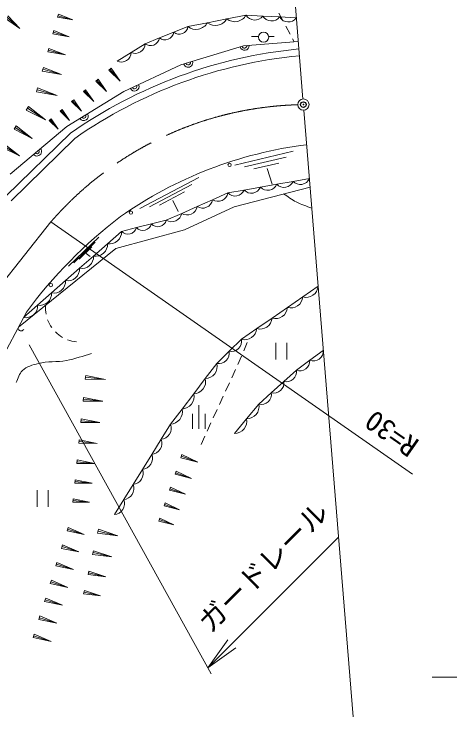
# Model space of a CAD drawing. Units: millimetres, scale not verified. Extents: x 40000 to 680000, y 20000 to 380000.
# Drawn here: x 319206 to 357739, y 257015 to 319204 of the extents above; entities that cross this region are included whole.
import ezdxf
from ezdxf.enums import TextEntityAlignment as Align

# ---------------------------------------------------------------- set-up
doc = ezdxf.new("R2010")
doc.units = ezdxf.units.MM
doc.header["$LTSCALE"] = 1000
doc.header["$PDMODE"] = 32
doc.header["$PDSIZE"] = 500
doc.linetypes.add('CHAIN', pattern=[18.5, 12, -1.5, 3.5, -1.5])
for name, color, linetype, lineweight in [('M-BGD', 7, 'Continuous', 13), ('M-BMK', 2, 'CHAIN', 13), ('M-WORK', 1, 'Continuous', 13)]:
    doc.layers.add(name, color=color, linetype=linetype, lineweight=lineweight)
doc.layers.add('M-OTRS', color=6, linetype='Continuous')
doc.styles.add('ＭＳ ゴシック', font='')
doc.styles.get('ＭＳ ゴシック').set_extended_font_data('MS Gothic')

# ---------------------------------------------------------------- blocks, each defined once
blk = doc.blocks.new('open_arrow')
at = {"color": 0, "linetype": 'Continuous', "lineweight": -2}
blk.add_lwpolyline([(7.5, 1.25), (0, 0), (7.5, -1.25)], dxfattribs=at)

msp = doc.modelspace()

# ---------------------------------------------------------------- linework, layer by layer
at = {"layer": 'M-BGD'}
msp.add_circle((344781, 311190), 500, dxfattribs=at)
at = {"layer": 'M-BMK'}
msp.add_line((322453, 300806), (312341, 288047), dxfattribs=at)
msp.add_arc((345153, 281192), 30000, 91.66609, 139.17273, dxfattribs=at)
at = {"layer": 'M-OTRS'}
msp.add_point((344781, 311190), dxfattribs=at)
at = {"layer": 'M-WORK'}
for p, q in [((341971, 345842), (344741, 311688)), ((318658, 319033), (319715, 317925)), ((323050, 318924), (323127, 319197)), ((323089, 319061), (324403, 318690)), ((323127, 319197), (324403, 318690)), ((339714, 319114), (338003, 318774)), ((341196, 319030), (339714, 319114)), ((342677, 318947), (341196, 319030)), ((342613, 319292), (342989, 318586)), ((318460, 318802), (319715, 317925)), ((318559, 318917), (319715, 317925)), ((323050, 318924), (324403, 318690)), ((336293, 318434), (334582, 318095)), ((338003, 318774), (336293, 318434)), ((344159, 318863), (342677, 318947)), ((334582, 318095), (333316, 317591)), ((343224, 318144), (343601, 317439)), ((322633, 317444), (322716, 317737)), ((322633, 317444), (324090, 317191)), ((322674, 317590), (324090, 317191)), ((322716, 317737), (324090, 317191)), ((333316, 317591), (332051, 317087)), ((340825, 317229), (340204, 317229)), ((342202, 317229), (341715, 317229)), ((330786, 316583), (329555, 315810)), ((332051, 317087), (330786, 316583)), ((339499, 316385), (344328, 316776)), ((343836, 316997), (343970, 316747)), ((322185, 315854), (322274, 316169)), ((322229, 316011), (323753, 315582)), ((322274, 316169), (323753, 315582)), ((333945, 314698), (339499, 316385)), ((322185, 315854), (323753, 315582)), ((329555, 315810), (328325, 315036)), ((328901, 312343), (333945, 314698)), ((321704, 314147), (321799, 314486)), ((321704, 314147), (323392, 313854)), ((321752, 314316), (323392, 313854)), ((321799, 314486), (323392, 313854)), ((327577, 314228), (327784, 314403)), ((327577, 314228), (328575, 313256)), ((327680, 314315), (328575, 313256)), ((327784, 314403), (328575, 313256)), ((326437, 313265), (326635, 313432)), ((326635, 313432), (327390, 312338)), ((326437, 313265), (327390, 312338)), ((326536, 313349), (327390, 312338)), ((321187, 312314), (321290, 312679)), ((321187, 312314), (323004, 311999)), ((321239, 312496), (323004, 311999)), ((321290, 312679), (323004, 311999)), ((323874, 309267), (328901, 312343)), ((325344, 312341), (325533, 312501)), ((325344, 312341), (326254, 311456)), ((325439, 312421), (326254, 311456)), ((325533, 312501), (326254, 311456)), ((324294, 311455), (324475, 311607)), ((324475, 311607), (325163, 310610)), ((320287, 310710), (320485, 311020)), ((320485, 311020), (321984, 309847)), ((324294, 311455), (325163, 310610)), ((324385, 311531), (325163, 310610)), ((320287, 310710), (321984, 309847)), ((320386, 310865), (321984, 309847)), ((323287, 310603), (323459, 310749)), ((323287, 310603), (324115, 309798)), ((323373, 310676), (324115, 309798)), ((323459, 310749), (324115, 309798)), ((344822, 310691), (349174, 257015)), ((322320, 309786), (322484, 309925)), ((322320, 309786), (323110, 309018)), ((322402, 309856), (323110, 309018)), ((322484, 309925), (323110, 309018)), ((318847, 305032), (323874, 309267)), ((319206, 309013), (319392, 309305)), ((319299, 309159), (320797, 308204)), ((319392, 309305), (320797, 308204)), ((318522, 303120), (324182, 308656)), ((319206, 309013), (320797, 308204)), ((318936, 302685), (324566, 308193)), ((318185, 307410), (319676, 306652)), ((318272, 307546), (319676, 306652)), ((318359, 307683), (319676, 306652)), ((338720, 305847), (343875, 307059)), ((339566, 305674), (343248, 306540)), ((340412, 305501), (342621, 306021)), ((341590, 305530), (342027, 304146)), ((330324, 302010), (335540, 304753)), ((331188, 302153), (334914, 304112)), ((340990, 303889), (342430, 304145)), ((342430, 304145), (343871, 304402)), ((343871, 304402), (345311, 304659)), ((338110, 303375), (339550, 303632)), ((345372, 303901), (338655, 302162)), ((339550, 303632), (340990, 303889)), ((332051, 302295), (334287, 303471)), ((336748, 302773), (338110, 303375)), ((333248, 302717), (333723, 301721)), ((335386, 302171), (336748, 302773)), ((334024, 301569), (335386, 302171)), ((338655, 302162), (334279, 300124)), ((332662, 300967), (334024, 301569)), ((354429, 278497), (322453, 300806)), ((330025, 300305), (331344, 300636)), ((331344, 300636), (332662, 300967)), ((327470, 298886), (328707, 299974)), ((334279, 300124), (328215, 298471)), ((328707, 299974), (330025, 300305)), ((324028, 296906), (326686, 299453)), ((324492, 297205), (326390, 299024)), ((324956, 297504), (326095, 298596)), ((326233, 297797), (327470, 298886)), ((328215, 298471), (319594, 291507)), ((325582, 298007), (325919, 297749)), ((324995, 296709), (326233, 297797)), ((323758, 295620), (324995, 296709)), ((322521, 294532), (323758, 295620)), ((346084, 295121), (344728, 294184)), ((321284, 293443), (322521, 294532)), ((344728, 294184), (343372, 293247)), ((320046, 292355), (321284, 293443)), ((343372, 293247), (342015, 292311)), ((315253, 283370), (320297, 292825)), ((342015, 292311), (340659, 291374)), ((340659, 291374), (339303, 290437)), ((339303, 290437), (338222, 289365)), ((320526, 289934), (336641, 260827)), ((339509, 289403), (339828, 290136)), ((342339, 290104), (342339, 288646)), ((343311, 290104), (343311, 288646)), ((338222, 289365), (337141, 288293)), ((346545, 289440), (345354, 288568)), ((338989, 288211), (339309, 288944)), ((345354, 288568), (344163, 287695)), ((337141, 288293), (336113, 286948)), ((338447, 287029), (338781, 287757)), ((344163, 287695), (343055, 286694)), ((325501, 286888), (325537, 287239)), ((325501, 286888), (327299, 286882)), ((325519, 287063), (327299, 286882)), ((325537, 287239), (327299, 286882)), ((336113, 286948), (335085, 285604)), ((343055, 286694), (341948, 285692)), ((337905, 285848), (338238, 286575)), ((335085, 285604), (334057, 284259)), ((341948, 285692), (340841, 284690)), ((325303, 284947), (325338, 285288)), ((325303, 284947), (327046, 284942)), ((325320, 285117), (327046, 284942)), ((325338, 285288), (327046, 284942)), ((337362, 284667), (337696, 285394)), ((334057, 284259), (333029, 282915)), ((335545, 284613), (335545, 282513)), ((336820, 283485), (337154, 284212)), ((340841, 284690), (339769, 283398)), ((334985, 283843), (334985, 282513)), ((336105, 283843), (336105, 282513)), ((325111, 283060), (325144, 283390)), ((325111, 283060), (326799, 283054)), ((325127, 283225), (326799, 283054)), ((325144, 283390), (326799, 283054)), ((336278, 282304), (336611, 283031)), ((339769, 283398), (338697, 282106)), ((333029, 282915), (332203, 281582)), ((335735, 281122), (336069, 281849)), ((324923, 281224), (324956, 281544)), ((324923, 281224), (326560, 281219)), ((324940, 281384), (326560, 281219)), ((324956, 281544), (326560, 281219)), ((332203, 281582), (331376, 280249)), ((331376, 280249), (330550, 278916)), ((333949, 279937), (334049, 280224)), ((333949, 279937), (335454, 279571)), ((333999, 280080), (335454, 279571)), ((334049, 280224), (335454, 279571)), ((324742, 279439), (324773, 279749)), ((324742, 279439), (326327, 279434)), ((324757, 279594), (326327, 279434)), ((324773, 279749), (326327, 279434)), ((330550, 278916), (329724, 277584)), ((333439, 278481), (333536, 278759)), ((333488, 278620), (334901, 278125)), ((333536, 278759), (334901, 278125)), ((324565, 277703), (324595, 278003)), ((324595, 278003), (326100, 277698)), ((333439, 278481), (334901, 278125)), ((324565, 277703), (326100, 277698)), ((324580, 277853), (326100, 277698)), ((329724, 277584), (328898, 276251)), ((321259, 277071), (321259, 275613)), ((322231, 277071), (322231, 275613)), ((332943, 277065), (333038, 277336)), ((332943, 277065), (334363, 276720)), ((332991, 277200), (334363, 276720)), ((333038, 277336), (334363, 276720)), ((324392, 276015), (324422, 276306)), ((324407, 276160), (325880, 276010)), ((324422, 276306), (325880, 276010)), ((328898, 276251), (328072, 274918)), ((324392, 276015), (325880, 276010)), ((332462, 275688), (332554, 275951)), ((332462, 275688), (333841, 275353)), ((332508, 275820), (333841, 275353)), ((332554, 275951), (333841, 275353)), ((331993, 274350), (332083, 274606)), ((331993, 274350), (333333, 274025)), ((332038, 274478), (333333, 274025)), ((332083, 274606), (333333, 274025)), ((323886, 273473), (323980, 273769)), ((323980, 273769), (325407, 273153)), ((323886, 273473), (325407, 273153)), ((323933, 273621), (325407, 273153)), ((326584, 273283), (326662, 273624)), ((326584, 273283), (328375, 273052)), ((326623, 273453), (328375, 273052)), ((326662, 273624), (328375, 273052)), ((347884, 272919), (336339, 261373)), ((323396, 271932), (323491, 272231)), ((323396, 271932), (324931, 271609)), ((323444, 272081), (324931, 271609)), ((323491, 272231), (324931, 271609)), ((326154, 271401), (326227, 271722)), ((326154, 271401), (327840, 271184)), ((326190, 271561), (327840, 271184)), ((326227, 271722), (327840, 271184)), ((322903, 270378), (322999, 270679)), ((322951, 270529), (324451, 270052)), ((322999, 270679), (324451, 270052)), ((322903, 270378), (324451, 270052)), ((325745, 269615), (325814, 269917)), ((325814, 269917), (327333, 269410)), ((325745, 269615), (327333, 269410)), ((325779, 269766), (327333, 269410)), ((322405, 268811), (322502, 269115)), ((322405, 268811), (323967, 268482)), ((322454, 268963), (323967, 268482)), ((322502, 269115), (323967, 268482)), ((325357, 267919), (325422, 268204)), ((325389, 268062), (326852, 267727)), ((325422, 268204), (326852, 267727)), ((321904, 267230), (322001, 267537)), ((322001, 267537), (323479, 266899)), ((325357, 267919), (326852, 267727)), ((321904, 267230), (323479, 266899)), ((321952, 267384), (323479, 266899)), ((321398, 265637), (321496, 265946)), ((321398, 265637), (322987, 265302)), ((321447, 265791), (322987, 265302)), ((321496, 265946), (322987, 265302)), ((320888, 264030), (320987, 264342)), ((320987, 264342), (322491, 263692)), ((320888, 264030), (322491, 263692)), ((320937, 264186), (322491, 263692)), ((388596, 260530), (356173, 260530))]:
    msp.add_line(p, q, dxfattribs=at)
for centre, radius in [((341270, 317162), 450), ((338255, 305853), 150), ((329538, 301635), 150), ((322455, 295229), 150)]:
    msp.add_circle(centre, radius, dxfattribs=at)
for centre, radius, start, end in [((338712, 319680), 1151, 231.95381, 330.51508), ((340482, 319560), 888, 210.1185, 323.43132), ((341964, 319476), 888, 210.1185, 323.43132), ((335291, 319001), 1151, 231.95381, 330.51508), ((337002, 319340), 1151, 231.95381, 330.51508), ((343446, 319393), 888, 210.1185, 323.43132), ((333809, 318195), 780, 230.85428, 352.56549), ((332543, 317692), 780, 230.85428, 352.56549), ((329926, 316586), 860, 244.48422, 359.82037), ((331278, 317188), 780, 230.85428, 352.56549), ((348419, 274094), 42214, 95.48828, 125.04077), ((339579, 316392), 400, 194.45225, 4.62427), ((339579, 316392), 200, 192.00138, 4.62427), ((348419, 274094), 41614, 95.50057, 124.9736), ((328695, 315812), 860, 244.48422, 359.82037), ((334600, 314897), 400, 196.89865, 16.89865), ((334600, 314897), 200, 196.89865, 16.89865), ((329854, 312788), 400, 205.02782, 25.02782), ((329854, 312788), 200, 205.02782, 25.02782), ((325362, 310178), 400, 211.46197, 31.46197), ((325362, 310178), 200, 211.46197, 31.46197), ((321232, 307041), 400, 220.11941, 40.11941), ((349603, 271464), 36464, 97.14327, 125.14889), ((321232, 307041), 200, 220.11941, 40.11941), ((341628, 304478), 869, 222.76335, 337.45807), ((343068, 304735), 869, 222.76335, 337.45807), ((344508, 304992), 869, 222.76335, 337.45807), ((338748, 303965), 869, 222.76335, 337.45807), ((340188, 304222), 869, 222.76335, 337.45807), ((337230, 303525), 893, 237.35258, 350.3321), ((335868, 302923), 893, 237.35258, 350.3321), ((334506, 302321), 893, 237.35258, 350.3321), ((354055, 267944), 41937, 127.35376, 143.60715), ((333143, 301719), 893, 237.35258, 350.3321), ((330593, 300837), 777, 223.13158, 345.06071), ((331911, 301168), 777, 223.13158, 345.06071), ((327660, 299917), 1049, 259.54966, 3.12912), ((329274, 300506), 777, 223.13158, 345.06071), ((326423, 298828), 1049, 259.54966, 3.12912), ((325186, 297740), 1049, 259.54966, 3.12912), ((323948, 296652), 1049, 259.54966, 3.12912), ((322711, 295563), 1049, 259.54966, 3.12912), ((345037, 295186), 1049, 252.85033, 356.41232), ((321474, 294475), 1049, 259.54966, 3.12912), ((343681, 294250), 1049, 252.85033, 356.41232), ((320237, 293386), 1049, 259.54966, 3.12912), ((325000, 293206), 3020, 175.53996, 190.71561), ((342325, 293313), 1049, 252.85033, 356.41232), ((340969, 292376), 1049, 252.85033, 356.41232), ((325000, 293206), 3020, 200.20039, 215.37605), ((319827, 291417), 250, 158.80926, 338.80926), ((325000, 293206), 3020, 224.86083, 240.03648), ((339612, 291440), 1049, 252.85033, 356.41232), ((338393, 290273), 924, 259.32409, 10.20819), ((325000, 293206), 3020, 249.52126, 264.69691), ((337313, 289201), 924, 259.32409, 10.20819), ((345665, 289392), 881, 249.32276, 3.12938), ((344474, 288520), 881, 249.32276, 3.12938), ((336075, 288043), 1095, 271.99954, 13.18975), ((343276, 287563), 897, 255.77611, 8.49908), ((335047, 286699), 1095, 271.99954, 13.18975), ((342169, 286561), 897, 255.77611, 8.49908), ((334019, 285354), 1095, 271.99954, 13.18975), ((341061, 285559), 897, 255.77611, 8.49908), ((332990, 284010), 1095, 271.99954, 13.18975), ((339781, 284479), 1081, 269.34961, 11.26966), ((338709, 283187), 1081, 269.34961, 11.26966), ((332132, 282548), 968, 274.14967, 22.2707), ((331306, 281215), 968, 274.14967, 22.2707), ((330480, 279882), 968, 274.14967, 22.2707), ((329654, 278549), 968, 274.14967, 22.2707), ((328828, 277217), 968, 274.14967, 22.2707), ((328002, 275884), 968, 274.14967, 22.2707)]:
    msp.add_arc(centre, radius, start, end, dxfattribs=at)
for points, knots in [([(343034, 303296), (343407, 303058), (343761, 302785), (344154, 302582), (344592, 302355), (345068, 302209), (345524, 302022)], [0, 0, 0, 0, 1, 1, 1, 2, 2, 2, 2]), ([(319383, 286599), (319571, 286957), (319651, 287396), (319946, 287671), (320320, 288020), (320857, 288155), (321352, 288286), (322155, 288499), (323014, 288395), (323830, 288550), (324588, 288694), (325318, 288960), (326062, 289165)], [0, 0, 0, 0, 1, 1, 1, 2, 2, 2, 3, 3, 3, 4, 4, 4, 4])]:
    msp.add_open_spline(points, degree=3, knots=knots, dxfattribs=at)

# ---------------------------------------------------------------- block references
at = {"layer": 'M-WORK', "xscale": 400, "yscale": 400, "rotation": 45}
msp.add_blockref('open_arrow', (336339, 261373), dxfattribs=at)

# ---------------------------------------------------------------- texts
at = {"layer": 'M-WORK', "style": 'ＭＳ ゴシック'}
msp.add_text('R=30', height=1833, rotation=145.098, dxfattribs=at).set_placement((352580, 282077), align=Align.MIDDLE_CENTER)
msp.add_text('ガードレール', height=1833, rotation=45, dxfattribs=at).set_placement((342270, 269266), align=Align.BOTTOM_CENTER)

doc.saveas('drawing.dxf')
